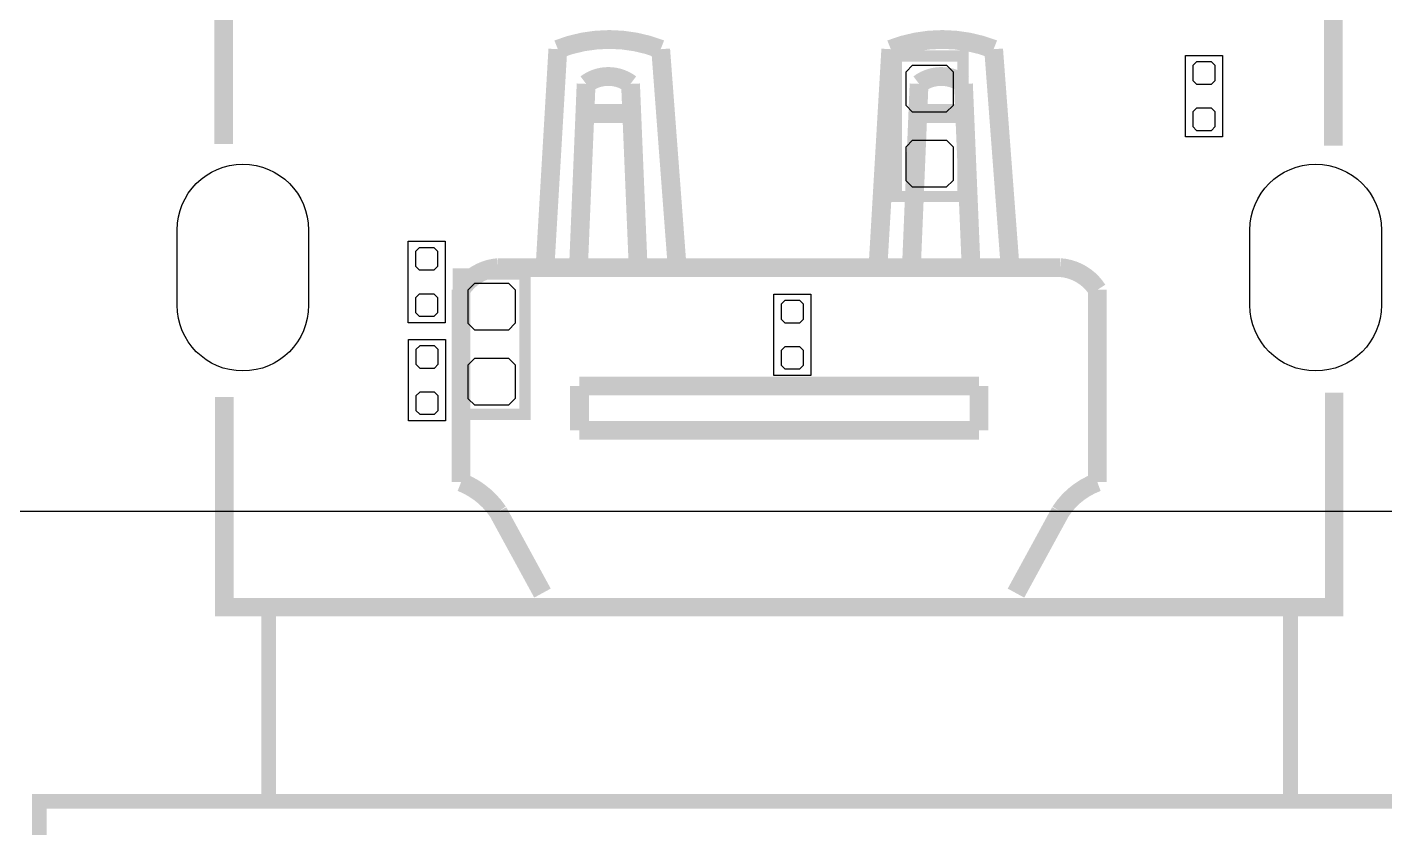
# Model space of a CAD drawing. Extents: x -2 to 100, y -14 to 56.
# Drawn here: x 21.84 to 40.19, y -4.28 to 6.55 of the extents above; entities that cross this region are included whole.
import ezdxf

# ---------------------------------------------------------------- set-up
doc = ezdxf.new("R2010")
doc.units = 0
doc.header["$MEASUREMENT"] = 0
for name, color, linetype in [('BG_OUTLINE', 254, 'CONTINUOUS'), ('PG_SILKSCREEN_BOTTOM', 12, 'CONTINUOUS'), ('PG_SILKSCREEN_TOP', 254, 'CONTINUOUS'), ('PIN_BOTTOM', 1, 'CONTINUOUS'), ('PIN_TOP', 110, 'CONTINUOUS')]:
    doc.layers.add(name, color=color, linetype=linetype)

msp = doc.modelspace()

# ---------------------------------------------------------------- linework, layer by layer
at = {"layer": 'BG_OUTLINE'}
msp.add_lwpolyline([(2.999994, 55.999888), (81.999836, 55.999888, -0.414214), (84.99983, 52.999894), (84.99983, 2.999994, -0.414214), (81.999836, 0), (2.999994, 0, -0.414214), (0, 2.999994), (0, 52.999894, -0.414214)], format="xyb", close=True, dxfattribs=at)
at = {"layer": 'PG_SILKSCREEN_BOTTOM', "const_width": 0.1524}
for points in [[(34.26206, 6.15696), (33.585912, 6.157011), (33.585912, 4.256989), (33.836102, 4.256989)], [(34.235898, 6.157011), (34.486088, 6.157011), (34.486088, 4.256989), (33.81756, 4.25704)], [(28.34386, 3.21056), (27.667712, 3.210611), (27.667712, 1.310589), (27.917902, 1.310589)], [(28.317698, 3.210611), (28.567888, 3.210611), (28.567888, 1.310589), (27.89936, 1.31064)]]:
    msp.add_lwpolyline(points, dxfattribs=at)
at = {"layer": 'PG_SILKSCREEN_BOTTOM'}
for points in [[(37.994412, 5.063388), (37.494388, 5.063388), (37.494388, 6.163412), (37.994412, 6.163412), (37.994412, 5.063388)], [(27.488744, 2.550947), (26.988719, 2.550947), (26.988719, 3.650971), (27.488744, 3.650971), (27.488744, 2.550947)], [(31.931788, 2.937612), (32.431812, 2.937612), (32.431812, 1.837588), (31.931788, 1.837588), (31.931788, 2.937612)], [(26.994256, 2.325853), (27.494281, 2.325853), (27.494281, 1.225829), (26.994256, 1.225829), (26.994256, 2.325853)]]:
    msp.add_lwpolyline(points, dxfattribs=at)
at = {"layer": 'PG_SILKSCREEN_TOP'}
for points, const_width in [([(24.494007, 6.905396), (24.494007, 4.965395)], 0.250012), ([(39.494003, 6.885381), (39.494003, 4.945405)], 0.250012), ([(30.401489, 6.247994), (30.620995, 3.344494)], 0.254), ([(34.901607, 6.247994), (35.121088, 3.344494)], 0.254), ([(29.994098, 5.779389), (30.093895, 3.379292)], 0.254), ([(34.493987, 5.779389), (34.594013, 3.379292)], 0.254), ([(29.393896, 5.379288), (29.994098, 5.379288)], 0.254), ([(33.893989, 5.379288), (34.493987, 5.379288)], 0.254), ([(39.50401, 1.605382), (39.50401, -1.294613), (24.50399, -1.294613), (24.50399, 1.545387)], 0.250012), ([(29.304005, 1.0954), (29.304005, 1.695298)], 0.254), ([(29.304005, 1.695298), (34.703995, 1.695298)], 0.254), ([(34.703995, 1.695298), (34.703995, 1.0954)], 0.254), ([(34.703995, 1.0954), (29.304005, 1.0954)], 0.254), ([(35.804094, -0.004699), (35.203892, -1.104519)], 0.254), ([(25.103988, -1.274597), (25.103988, -3.974617)], 0.2), ([(38.913994, -1.284605), (38.913994, -3.9846)], 0.2), ([(22.003995, -3.920617), (42.004005, -3.920617), (42.004005, -13.920597), (22.003995, -13.920597), (22.003995, -3.920617)], 0.2)]:
    msp.add_lwpolyline(points, dxfattribs=dict(at, const_width=const_width))
at = {"layer": 'PG_SILKSCREEN_TOP', "const_width": 0.254}
for points in [[(28.840913, 3.344494), (29.011601, 6.247994, -0.189392), (30.401489, 6.247994)], [(33.341107, 3.344494), (33.511693, 6.247994, -0.189396), (34.901607, 6.247994)], [(29.294099, 3.379292), (29.393896, 5.779389, -0.333185), (29.994098, 5.779389)], [(33.793913, 3.379292), (33.893989, 5.779389, -0.333121), (34.493987, 5.779389)], [(27.704009, 0.3953), (27.704009, 2.995498, -0.236058), (28.203906, 3.295498)], [(28.203906, 3.295498), (35.804094, 3.295498, -0.236023), (36.303991, 2.995498)], [(36.303991, 2.995498), (36.303991, 0.3953, 0.162249), (35.804094, -0.004699)], [(28.804108, -1.104519), (28.203906, -0.004699, 0.151059), (27.704009, 0.3953)]]:
    msp.add_lwpolyline(points, format="xyb", dxfattribs=at)
at = {"layer": 'PIN_BOTTOM'}
for points in [[(37.894412, 5.825896), (37.894412, 6.025896), (37.8444, 6.075909), (37.6444, 6.075909), (37.594388, 6.025896), (37.594388, 5.825896), (37.6444, 5.775884), (37.8444, 5.775884)], [(34.2519, 5.3975), (33.9217, 5.3975), (33.807095, 5.3975), (33.7185, 5.486095), (33.7185, 5.9436), (33.8074, 6.0325), (33.921395, 6.0325), (33.9217, 6.032195), (34.2646, 6.032195), (34.3535, 5.943295), (34.3535, 5.600395), (34.3535, 5.488711), (34.262289, 5.3975)], [(37.594388, 5.400904), (37.594388, 5.200904), (37.6444, 5.150891), (37.8444, 5.150891), (37.894412, 5.200904), (37.894412, 5.400904), (37.8444, 5.450916), (37.6444, 5.450916)], [(34.2519, 4.3815), (33.9217, 4.3815), (33.807095, 4.3815), (33.7185, 4.470095), (33.7185, 4.9276), (33.8074, 5.0165), (33.921395, 5.0165), (33.9217, 5.016195), (34.2646, 5.016195), (34.3535, 4.927295), (34.3535, 4.584395), (34.3535, 4.472711), (34.262289, 4.3815)], [(27.388744, 3.313455), (27.388744, 3.513455), (27.338731, 3.563468), (27.138732, 3.563468), (27.088719, 3.513455), (27.088719, 3.313455), (27.138732, 3.263443), (27.338731, 3.263443)], [(27.088719, 2.888463), (27.088719, 2.688463), (27.138732, 2.63845), (27.338731, 2.63845), (27.388744, 2.688463), (27.388744, 2.888463), (27.338731, 2.938475), (27.138732, 2.938475)], [(28.3337, 2.4511), (28.0035, 2.4511), (27.888895, 2.4511), (27.8003, 2.539695), (27.8003, 2.9972), (27.8892, 3.0861), (28.003195, 3.0861), (28.0035, 3.085795), (28.3464, 3.085795), (28.4353, 2.996895), (28.4353, 2.653995), (28.4353, 2.542311), (28.344089, 2.4511)], [(32.331812, 2.600096), (32.331812, 2.800096), (32.2818, 2.850109), (32.0818, 2.850109), (32.031788, 2.800096), (32.031788, 2.600096), (32.0818, 2.550084), (32.2818, 2.550084)], [(27.394281, 1.988337), (27.394281, 2.188337), (27.344268, 2.23835), (27.144269, 2.23835), (27.094256, 2.188337), (27.094256, 1.988337), (27.144269, 1.938325), (27.344268, 1.938325)], [(32.031788, 2.175104), (32.031788, 1.975104), (32.0818, 1.925091), (32.2818, 1.925091), (32.331812, 1.975104), (32.331812, 2.175104), (32.2818, 2.225116), (32.0818, 2.225116)], [(28.3337, 1.4351), (28.0035, 1.4351), (27.888895, 1.4351), (27.8003, 1.523695), (27.8003, 1.9812), (27.8892, 2.0701), (28.003195, 2.0701), (28.0035, 2.069795), (28.3464, 2.069795), (28.4353, 1.980895), (28.4353, 1.637995), (28.4353, 1.526311), (28.344089, 1.4351)], [(27.094256, 1.563345), (27.094256, 1.363345), (27.144269, 1.313332), (27.344268, 1.313332), (27.394281, 1.363345), (27.394281, 1.563345), (27.344268, 1.613357), (27.144269, 1.613357)]]:
    msp.add_lwpolyline(points, close=True, dxfattribs=at)
for points in [[(25.643103, 3.803396), (25.643103, 2.787396, -1), (23.865103, 2.787396), (23.865103, 3.803396, -1)], [(40.142897, 3.803396), (40.142897, 2.787396, -1), (38.364897, 2.787396), (38.364897, 3.803396, -1)]]:
    msp.add_lwpolyline(points, format="xyb", close=True, dxfattribs=at)
at = {"layer": 'PIN_TOP'}
for points in [[(25.643103, 3.803396), (25.643103, 2.787396, -1), (23.865103, 2.787396), (23.865103, 3.803396, -1)], [(40.142897, 3.803396), (40.142897, 2.787396, -1), (38.364897, 2.787396), (38.364897, 3.803396, -1)]]:
    msp.add_lwpolyline(points, format="xyb", close=True, dxfattribs=at)

doc.saveas('drawing.dxf')
